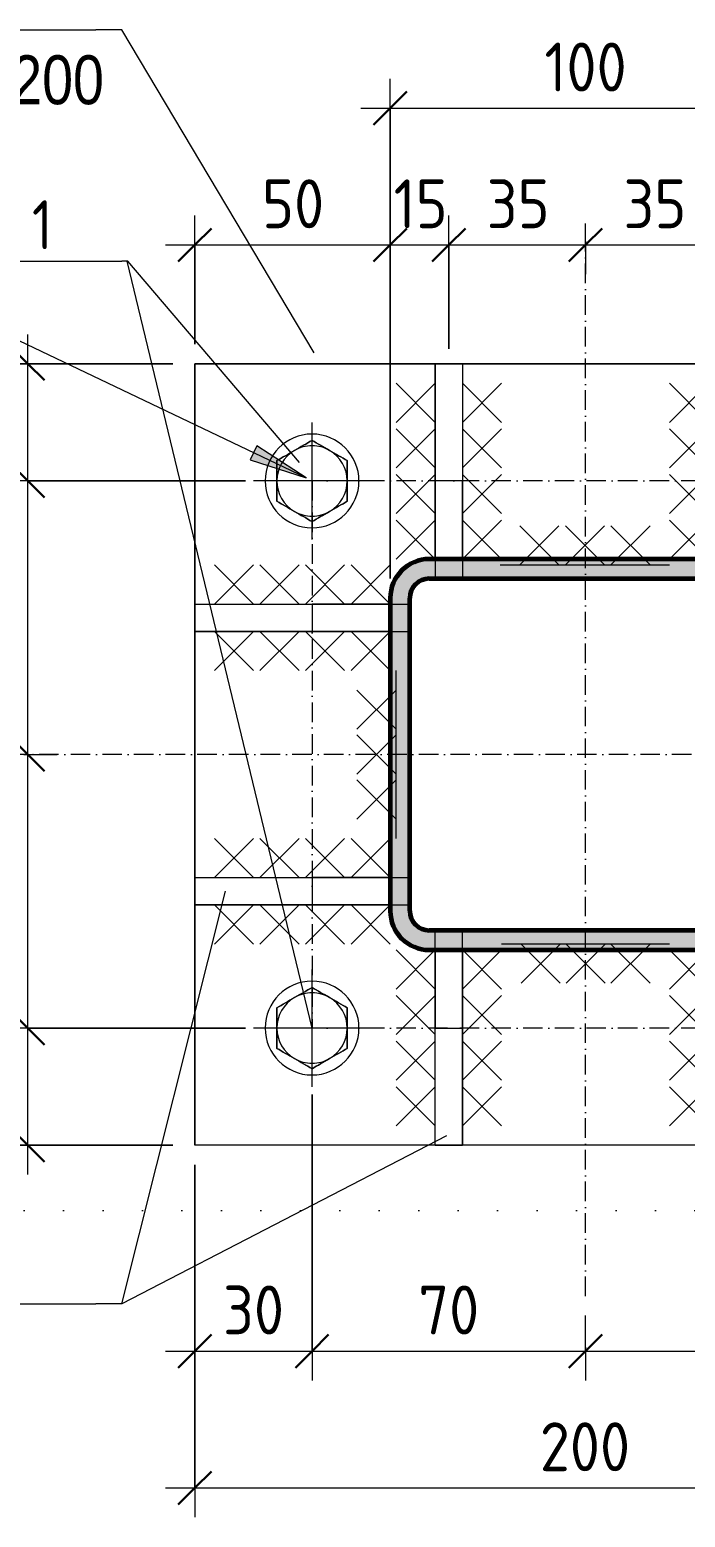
# Model space of a CAD drawing. Header units: millimetres. Extents: x 482 to 25547, y -975 to 52167.
# Drawn here: x 7554.3 to 7722.1, y 46149.8 to 46530.5 of the extents above; entities that cross this region are included whole.
import ezdxf

# ---------------------------------------------------------------- set-up
doc = ezdxf.new("R2010")
doc.units = ezdxf.units.MM
doc.linetypes.add('02 Штрихпунктирная _5 мм_', pattern=[8, 5, -1.5, 0, -1.5])
doc.linetypes.add('04 Пунктир 10мм', pattern=[10, 0, -10])
for name, color, linetype, lineweight in [('AA_Dim', 7, 'Continuous', 9), ('AA_Dim-5', 7, 'Continuous', 9), ('AA_Linii', 7, 'Continuous', 9), ('AA_Oformlenie', 7, 'Continuous', 9), ('AA_Razrez', 7, 'Continuous', 9), ('AA_Vinoska', 7, 'Continuous', 9), ('AF_Balki', 7, 'Continuous', 20), ('KR_Colonna_KG', 7, 'Continuous', 20), ('KR_Detal', 7, 'Continuous', 20)]:
    doc.layers.add(name, color=color, linetype=linetype, lineweight=lineweight)
doc.styles.add('ISOCPEUR_5', font='isocpeur.TTF', dxfattribs={"width": 0.9, "height": 12.5})
doc.styles.add('ISOCPEUR_7', font='isocpeur.TTF', dxfattribs={"width": 0.85, "height": 12.5})
doc.styles.add('Mipgost_1', font='mipgost.ttf', dxfattribs={"width": 0.85, "height": 12.5})
doc.dimstyles.new('00_Точн_3_знака__прозр__1', dxfattribs={"dimscale": 304.8, "dimtxt": 12.534437, "dimasz": 0.027887, "dimexe": 0.024606, "dimexo": 0.016404, "dimgap": 0.00164, "dimtad": 1, "dimdec": 3, "dimrnd": 0.001, "dimdsep": 46, "dimtxsty": 'ISOCPEUR_5', "dimblk1": 'OBLIQUE', "dimblk2": 'OBLIQUE', "dimsah": 1, "dimcen": 0.09, "dimdle": 0.024606, "dimazin": 0, "dimtfac": 1, "dimtdec": 4, "dimtix": 1, "dimtmove": 0, "dimatfit": 3, "dimfxl": 1, "dimtvp": 1, "dimtolj": 1, "dimtzin": 0, "dimlwd": 18, "dimlwe": 18, "dimarcsym": 2})

# ---------------------------------------------------------------- blocks, each defined once
blk = doc.blocks.new('243_Профиль гнутый сварной квадратный _НесКол_2ур_ - 100х5-3712451-Узел базы колонны')
at = {"layer": 'KR_Colonna_KG'}
h = blk.add_hatch(color=256, dxfattribs=at)
h.paths.add_polyline_path([(40, -50), (42.59, -49.66), (45, -48.66), (47.07, -47.07), (48.66, -45), (49.66, -42.59), (50, -40), (50, 40), (49.66, 42.59), (48.66, 45), (47.07, 47.07), (45, 48.66), (42.59, 49.66), (40, 50), (-40, 50), (-42.59, 49.66), (-45, 48.66), (-47.07, 47.07), (-48.66, 45), (-49.66, 42.59), (-50, 40), (-50, -40), (-49.66, -42.59), (-48.66, -45), (-47.07, -47.07), (-45, -48.66), (-42.59, -49.66), (-40, -50), (34.55, -50)])
h.paths.add_polyline_path([(-36.09, -45), (-40, -45), (-41.91, -44.62), (-43.54, -43.54), (-44.62, -41.91), (-45, -40), (-45, 40), (-44.62, 41.91), (-43.54, 43.54), (-41.91, 44.62), (-40, 45), (40, 45), (41.91, 44.62), (43.54, 43.54), (44.62, 41.91), (45, 40), (45, -40), (44.62, -41.91), (43.54, -43.54), (41.91, -44.62), (40, -45), (-0.77, -45)])
at = {"layer": 'KR_Colonna_KG', "lineweight": 60}
for p, q in [((40, 50), (-40, 50)), ((-40, 45), (40, 45)), ((-50, 40), (-50, -40)), ((-45, -40), (-45, 40)), ((45, 40), (45, -40)), ((50, -40), (50, 40)), ((40, -45), (-40, -45)), ((-40, -50), (40, -50))]:
    blk.add_line(p, q, dxfattribs=at)
for centre, radius, start, end in [((-40, 40), 10, 90, 180), ((40, 40), 10, 360, 90), ((-40, 40), 5, 90, 180), ((40, 40), 5, 0, 90), ((-40, -40), 10, 180, 270), ((-40, -40), 5, 180, 270), ((40, -40), 5, 270, 0), ((40, -40), 10, 270, 360)]:
    blk.add_arc(centre, radius, start, end, dxfattribs=at)
blk = doc.blocks.new('354_Прокат полоса лист широкополосный ГОСТ 103-2006_ГОСТ 19903-2015_ГОСТ 82-70 _НесКаркас_РабПлоск_ - 354_Прокат полоса лист широкополосный ГОСТ 103-2006_ГОСТ 19903-2015_ГОСТ 82-70 _НесКаркас_РабПлоск_-3897276-Узел базы колонны')
at = {"layer": 'AF_Balki'}
for p, q in [((0, -100), (0, 100)), ((0, 100), (0, -100)), ((0, 100), (200, 100)), ((0, 100), (200, 100)), ((200, -100), (200, 100)), ((200, 100), (200, -100)), ((200, -100), (0, -100)), ((0, -100), (200, -100))]:
    blk.add_line(p, q, dxfattribs=at)
blk = doc.blocks.new('354_Прокат Лист _НесКаркас_РабПлоск_ - 354_Прокат Лист _НесКаркас_РабПлоск_-3897335-Узел базы колонны')
at = {"layer": 'AF_Balki'}
for p, q in [((5460.06, 46313.5), (5460.06, 46306.5)), ((5460.06, 46306.5), (5460.06, 46313.5)), ((5460.06, 46313.5), (5510.06, 46313.5)), ((5460.06, 46313.5), (5480.06, 46313.5)), ((5480.06, 46313.5), (5510.06, 46313.5)), ((5480.06, 46306.5), (5480.06, 46313.5)), ((5510.06, 46306.5), (5510.06, 46313.5)), ((5510.06, 46313.5), (5510.06, 46306.5)), ((5510.06, 46306.5), (5460.06, 46306.5)), ((5460.06, 46306.5), (5480.06, 46306.5)), ((5510.06, 46306.5), (5480.06, 46306.5))]:
    blk.add_line(p, q, dxfattribs=at)
blk = doc.blocks.new('354_Анкер клиновой _СоедНесК_РабПлоск_ - M12x100_20-3884900-Узел базы колонны')
at = {"layer": 'KR_Detal'}
for start, end in [(120, 180), (120, 180), (90, 120), (90, 120), (60, 90), (60, 90), (360, 60), (360, 60), (180, 240), (300, 360), (180, 240), (300, 360), (240, 270), (240, 270), (270, 300), (270, 300)]:
    blk.add_arc((0, 0), 9, start, end, dxfattribs=at)
for points in [[(-9, 5.2), (-8.29, 5.61), (-6.82, 6.45), (-5.29, 7.34), (-4.5, 7.79)], [(-4.5, 7.79), (-5.29, 7.34), (-6.82, 6.45), (-8.29, 5.61), (-9, 5.2)], [(-4.5, 7.79), (-3.71, 8.25), (-2.18, 9.14), (-0.71, 9.98), (0, 10.39)], [(0, 10.39), (-0.71, 9.98), (-2.18, 9.14), (-3.71, 8.25), (-4.5, 7.79)], [(0, 10.39), (0.71, 9.98), (2.18, 9.14), (3.71, 8.25), (4.5, 7.79)], [(4.5, 7.79), (3.71, 8.25), (2.18, 9.14), (0.71, 9.98), (0, 10.39)], [(4.5, 7.79), (5.29, 7.34), (6.82, 6.45), (8.29, 5.61), (9, 5.2)], [(9, 5.2), (8.29, 5.61), (6.82, 6.45), (5.29, 7.34), (4.5, 7.79)], [(-9, 0), (-9, 0.91), (-9, 2.68), (-9, 4.37), (-9, 5.2)], [(-9, 5.2), (-9, 4.37), (-9, 2.68), (-9, 0.91), (-9, 0)], [(9, 5.2), (9, 4.37), (9, 2.68), (9, 0.91), (9, 0)], [(9, 0), (9, 0.91), (9, 2.68), (9, 4.37), (9, 5.2)], [(-9, 0), (-9, -0.91), (-9, -2.68), (-9, -4.37), (-9, -5.2)], [(9, -5.2), (9, -4.37), (9, -2.68), (9, -0.91), (9, 0)], [(-9, -5.2), (-9, -4.37), (-9, -2.68), (-9, -0.91), (-9, 0)], [(9, 0), (9, -0.91), (9, -2.68), (9, -4.37), (9, -5.2)], [(-4.5, -7.79), (-5.29, -7.34), (-6.82, -6.45), (-8.29, -5.61), (-9, -5.2)], [(-9, -5.2), (-8.29, -5.61), (-6.82, -6.45), (-5.29, -7.34), (-4.5, -7.79)], [(9, -5.2), (8.29, -5.61), (6.82, -6.45), (5.29, -7.34), (4.5, -7.79)], [(4.5, -7.79), (5.29, -7.34), (6.82, -6.45), (8.29, -5.61), (9, -5.2)], [(0, -10.39), (-0.71, -9.98), (-2.18, -9.14), (-3.71, -8.25), (-4.5, -7.79)], [(-4.5, -7.79), (-3.71, -8.25), (-2.18, -9.14), (-0.71, -9.98), (0, -10.39)], [(4.5, -7.79), (3.71, -8.25), (2.18, -9.14), (0.71, -9.98), (0, -10.39)], [(0, -10.39), (0.71, -9.98), (2.18, -9.14), (3.71, -8.25), (4.5, -7.79)]]:
    blk.add_open_spline(points, degree=3, dxfattribs=at)
blk = doc.blocks.new('354_Шайба_ГОСТ 11371-78_СоедНесК_РабПлоск_ - Шайба_ГОСТ 11371-78-3884625-Узел базы колонны')
at = {"layer": 'KR_Detal'}
for start, end in [(0, 180), (0, 180), (180, 0), (180, 0)]:
    blk.add_arc((0, 0), 12, start, end, dxfattribs=at)
blk = doc.blocks.new('354_Анкер клиновой _СоедНесК_РабПлоск_ - M12x100_20-V7-Узел базы колонны')
at = {"layer": 'KR_Detal'}
for start, end in [(120, 180), (120, 180), (90, 120), (90, 120), (60, 90), (60, 90), (0, 60), (0, 60), (180, 240), (300, 0), (180, 240), (300, 0), (240, 270), (240, 270), (270, 300), (270, 300)]:
    blk.add_arc((0, 0), 9, start, end, dxfattribs=at)
for points in [[(-4.5, 7.79), (-5.29, 7.34), (-6.82, 6.45), (-8.29, 5.61), (-9, 5.2)], [(-9, 5.2), (-8.29, 5.61), (-6.82, 6.45), (-5.29, 7.34), (-4.5, 7.79)], [(0, 10.39), (-0.71, 9.98), (-2.18, 9.14), (-3.71, 8.25), (-4.5, 7.79)], [(-4.5, 7.79), (-3.71, 8.25), (-2.18, 9.14), (-0.71, 9.98), (0, 10.39)], [(4.5, 7.79), (3.71, 8.25), (2.18, 9.14), (0.71, 9.98), (0, 10.39)], [(0, 10.39), (0.71, 9.98), (2.18, 9.14), (3.71, 8.25), (4.5, 7.79)], [(9, 5.2), (8.29, 5.61), (6.82, 6.45), (5.29, 7.34), (4.5, 7.79)], [(4.5, 7.79), (5.29, 7.34), (6.82, 6.45), (8.29, 5.61), (9, 5.2)], [(-9, 5.2), (-9, 4.37), (-9, 2.68), (-9, 0.91), (-9, 0)], [(-9, 0), (-9, 0.91), (-9, 2.68), (-9, 4.37), (-9, 5.2)], [(9, 0), (9, 0.91), (9, 2.68), (9, 4.37), (9, 5.2)], [(9, 5.2), (9, 4.37), (9, 2.68), (9, 0.91), (9, 0)], [(-9, -5.2), (-9, -4.37), (-9, -2.68), (-9, -0.91), (-9, 0)], [(9, 0), (9, -0.91), (9, -2.68), (9, -4.37), (9, -5.2)], [(-9, 0), (-9, -0.91), (-9, -2.68), (-9, -4.37), (-9, -5.2)], [(9, -5.2), (9, -4.37), (9, -2.68), (9, -0.91), (9, 0)], [(-9, -5.2), (-8.29, -5.61), (-6.82, -6.45), (-5.29, -7.34), (-4.5, -7.79)], [(-4.5, -7.79), (-5.29, -7.34), (-6.82, -6.45), (-8.29, -5.61), (-9, -5.2)], [(4.5, -7.79), (5.29, -7.34), (6.82, -6.45), (8.29, -5.61), (9, -5.2)], [(9, -5.2), (8.29, -5.61), (6.82, -6.45), (5.29, -7.34), (4.5, -7.79)], [(-4.5, -7.79), (-3.71, -8.25), (-2.18, -9.14), (-0.71, -9.98), (0, -10.39)], [(0, -10.39), (-0.71, -9.98), (-2.18, -9.14), (-3.71, -8.25), (-4.5, -7.79)], [(0, -10.39), (0.71, -9.98), (2.18, -9.14), (3.71, -8.25), (4.5, -7.79)], [(4.5, -7.79), (3.71, -8.25), (2.18, -9.14), (0.71, -9.98), (0, -10.39)]]:
    blk.add_open_spline(points, degree=3, dxfattribs=at)
blk = doc.blocks.new('354_Шайба_ГОСТ 11371-78_СоедНесК_РабПлоск_ - Шайба_ГОСТ 11371-78-3884966-Узел базы колонны')
at = {"layer": 'KR_Detal'}
for start, end in [(360, 180), (360, 180), (180, 360), (180, 360)]:
    blk.add_arc((0, 0), 12, start, end, dxfattribs=at)
blk = doc.blocks.new('Последовательность узлов - Сплошная 2мм М5-2304530-Узел базы колонны')
at = {"layer": 'AA_Oformlenie'}
for p, q in [((-40, 10), (-30, 0)), ((-30, 10), (-40, 0)), ((-28.33, 10), (-18.33, 0)), ((-18.33, 10), (-28.33, 0)), ((-16.67, 10), (-6.67, 0)), ((-6.67, 10), (-16.67, 0)), ((-5, 10), (5, 0)), ((5, 10), (-5, 0)), ((-45, 0), (-25, 0)), ((-33.33, 0), (-13.33, 0)), ((-21.67, 0), (-1.67, 0)), ((-10, 0), (10, 0))]:
    blk.add_line(p, q, dxfattribs=at)
blk = doc.blocks.new('Последовательность узлов - Сплошная 2мм М5-V9-Узел базы колонны')
at = {"layer": 'AA_Oformlenie'}
for p, q in [((-28, 10), (-18, 0)), ((-18, 10), (-28, 0)), ((-16.5, 10), (-6.5, 0)), ((-6.5, 10), (-16.5, 0)), ((-5, 10), (5, 0)), ((5, 10), (-5, 0)), ((-33, 0), (-13, 0)), ((-21.5, 0), (-1.5, 0)), ((-10, 0), (10, 0))]:
    blk.add_line(p, q, dxfattribs=at)
blk = doc.blocks.new('Последовательность узлов - Сплошная 2мм М5-V10-Узел базы колонны')
at = {"layer": 'AA_Oformlenie'}
for p, q in [((-28.32, 10), (-18.32, 0)), ((-18.32, 10), (-28.32, 0)), ((-16.66, 10), (-6.66, 0)), ((-6.66, 10), (-16.66, 0)), ((-5, 10), (5, 0)), ((5, 10), (-5, 0)), ((-33.32, 0), (-13.32, 0)), ((-21.66, 0), (-1.66, 0)), ((-10, 0), (10, 0))]:
    blk.add_line(p, q, dxfattribs=at)
blk = doc.blocks.new('DIMBLOCK25-Узел базы колонны')
at = {"layer": 'AA_Dim-5', "lineweight": 18}
for p, q in [((7626.54, 46258), (7626.54, 46184.83)), ((7626.54, 46192.33), (7626.54, 46258)), ((7596.54, 46240), (7596.54, 46184.83)), ((7596.54, 46192.33), (7596.54, 46240)), ((7589.04, 46192.33), (7626.54, 46192.33))]:
    blk.add_line(p, q, dxfattribs=at)
at = {"layer": 'AA_Dim-5', "lineweight": 30}
for p, q in [((7596.54, 46192.33), (7600.79, 46196.58)), ((7626.54, 46192.33), (7630.79, 46196.58)), ((7596.54, 46192.33), (7592.29, 46188.08)), ((7626.54, 46192.33), (7622.29, 46188.08))]:
    blk.add_line(p, q, dxfattribs=at)
at = {"layer": 'AA_Dim-5', "color": 0, "lineweight": 18, "insert": (7603.74, 46209.12), "char_height": 12.5, "width": 18.7307, "attachment_point": 1, "line_spacing_factor": 1.135194, "style": 'ISOCPEUR_5'}
blk.add_mtext('30', dxfattribs=at)
blk = doc.blocks.new('_Oblique')
at = {"color": 0, "linetype": 'ByBlock', "lineweight": -2}
blk.add_line((-0.5, -0.5), (0.5, 0.5), dxfattribs=at)
blk = doc.blocks.new('DIMBLOCK26-Узел базы колонны')
at = {"layer": 'AA_Dim-5', "lineweight": 18}
for p, q in [((7626.54, 46258), (7626.54, 46184.83)), ((7626.54, 46192.33), (7626.54, 46258)), ((7696.54, 46192.33), (7696.54, 46201.42)), ((7626.54, 46192.33), (7696.54, 46192.33)), ((7696.54, 46193.34), (7696.54, 46184.83))]:
    blk.add_line(p, q, dxfattribs=at)
at = {"layer": 'AA_Dim-5', "lineweight": 30}
for p, q in [((7626.54, 46192.33), (7630.79, 46196.58)), ((7696.54, 46192.33), (7700.79, 46196.58)), ((7626.54, 46192.33), (7622.29, 46188.08)), ((7696.54, 46192.33), (7692.29, 46188.08))]:
    blk.add_line(p, q, dxfattribs=at)
at = {"layer": 'AA_Dim-5', "color": 0, "lineweight": 18, "insert": (7653.74, 46209.12), "char_height": 12.5, "width": 18.7307, "attachment_point": 1, "line_spacing_factor": 1.135194, "style": 'ISOCPEUR_5'}
blk.add_mtext('70', dxfattribs=at)
blk = doc.blocks.new('DIMBLOCK27-Узел базы колонны')
at = {"layer": 'AA_Dim-5', "lineweight": 18}
for p, q in [((7766.54, 46258), (7766.54, 46184.83)), ((7766.54, 46192.33), (7766.54, 46258)), ((7696.54, 46192.33), (7696.54, 46201.42)), ((7696.54, 46193.34), (7696.54, 46184.83)), ((7696.54, 46192.33), (7766.54, 46192.33))]:
    blk.add_line(p, q, dxfattribs=at)
at = {"layer": 'AA_Dim-5', "lineweight": 30}
for p, q in [((7696.54, 46192.33), (7700.79, 46196.58)), ((7766.54, 46192.33), (7770.79, 46196.58)), ((7696.54, 46192.33), (7692.29, 46188.08)), ((7766.54, 46192.33), (7762.29, 46188.08))]:
    blk.add_line(p, q, dxfattribs=at)
at = {"layer": 'AA_Dim-5', "color": 0, "lineweight": 18, "insert": (7723.74, 46209.12), "char_height": 12.5, "width": 18.7307, "attachment_point": 1, "line_spacing_factor": 1.135194, "style": 'ISOCPEUR_5'}
blk.add_mtext('70', dxfattribs=at)
blk = doc.blocks.new('DIMBLOCK29-Узел базы колонны')
at = {"layer": 'AA_Dim-5', "lineweight": 18}
for p, q in [((7596.54, 46240), (7596.54, 46149.83)), ((7596.54, 46157.33), (7596.54, 46240)), ((7796.54, 46240), (7796.54, 46149.83)), ((7796.54, 46157.33), (7796.54, 46240)), ((7589.04, 46157.33), (7804.04, 46157.33))]:
    blk.add_line(p, q, dxfattribs=at)
at = {"layer": 'AA_Dim-5', "lineweight": 30}
for p, q in [((7596.54, 46157.33), (7600.79, 46161.58)), ((7796.54, 46157.33), (7800.79, 46161.58)), ((7596.54, 46157.33), (7592.29, 46153.08)), ((7796.54, 46157.33), (7792.29, 46153.08))]:
    blk.add_line(p, q, dxfattribs=at)
at = {"layer": 'AA_Dim-5', "color": 0, "lineweight": 18, "insert": (7684.84, 46174.12), "char_height": 12.5, "width": 28.0961, "attachment_point": 1, "line_spacing_factor": 1.135194, "style": 'ISOCPEUR_5'}
blk.add_mtext('200', dxfattribs=at)
blk = doc.blocks.new('DIMBLOCK30-Узел базы колонны')
at = {"layer": 'AA_Dim-5', "lineweight": 30}
for p, q in [((7553.81, 46275), (7549.56, 46279.25)), ((7553.81, 46275), (7558.06, 46270.75)), ((7553.81, 46245), (7549.56, 46249.25)), ((7553.81, 46245), (7558.06, 46240.75))]:
    blk.add_line(p, q, dxfattribs=at)
at = {"layer": 'AA_Dim-5', "lineweight": 18}
for p, q in [((7609.54, 46275), (7546.31, 46275)), ((7553.81, 46237.5), (7553.81, 46275)), ((7553.81, 46275), (7609.54, 46275)), ((7553.81, 46245), (7549.58, 46245)), ((7552.8, 46245), (7561.31, 46245))]:
    blk.add_line(p, q, dxfattribs=at)
at = {"layer": 'AA_Dim-5', "color": 0, "lineweight": 18, "insert": (7537.02, 46252.2), "char_height": 12.5, "width": 18.7307, "attachment_point": 1, "rotation": 90, "line_spacing_factor": 1.135194, "style": 'ISOCPEUR_5'}
blk.add_mtext('30', dxfattribs=at)
blk = doc.blocks.new('DIMBLOCK31-Узел базы колонны')
at = {"layer": 'AA_Dim-5', "lineweight": 30}
for p, q in [((7553.81, 46345), (7549.56, 46349.25)), ((7553.81, 46345), (7558.06, 46340.75)), ((7553.81, 46275), (7549.56, 46279.25)), ((7553.81, 46275), (7558.06, 46270.75))]:
    blk.add_line(p, q, dxfattribs=at)
at = {"layer": 'AA_Dim-5', "lineweight": 18}
for p, q in [((7553.81, 46345), (7549.58, 46345)), ((7552.8, 46345), (7561.31, 46345)), ((7553.81, 46275), (7553.81, 46345)), ((7609.54, 46275), (7546.31, 46275)), ((7553.81, 46275), (7609.54, 46275))]:
    blk.add_line(p, q, dxfattribs=at)
at = {"layer": 'AA_Dim-5', "color": 0, "lineweight": 18, "insert": (7537.02, 46302.2), "char_height": 12.5, "width": 18.7307, "attachment_point": 1, "rotation": 90, "line_spacing_factor": 1.135194, "style": 'ISOCPEUR_5'}
blk.add_mtext('70', dxfattribs=at)
blk = doc.blocks.new('DIMBLOCK32-Узел базы колонны')
at = {"layer": 'AA_Dim-5', "lineweight": 30}
for p, q in [((7553.81, 46415), (7549.56, 46419.25)), ((7553.81, 46415), (7558.06, 46410.75)), ((7553.81, 46345), (7549.56, 46349.25)), ((7553.81, 46345), (7558.06, 46340.75))]:
    blk.add_line(p, q, dxfattribs=at)
at = {"layer": 'AA_Dim-5', "lineweight": 18}
for p, q in [((7609.54, 46415), (7546.31, 46415)), ((7553.81, 46345), (7553.81, 46415)), ((7553.81, 46415), (7609.54, 46415)), ((7553.81, 46345), (7549.58, 46345)), ((7552.8, 46345), (7561.31, 46345))]:
    blk.add_line(p, q, dxfattribs=at)
at = {"layer": 'AA_Dim-5', "color": 0, "lineweight": 18, "insert": (7537.02, 46372.2), "char_height": 12.5, "width": 18.7307, "attachment_point": 1, "rotation": 90, "line_spacing_factor": 1.135194, "style": 'ISOCPEUR_5'}
blk.add_mtext('70', dxfattribs=at)
blk = doc.blocks.new('DIMBLOCK33-Узел базы колонны')
at = {"layer": 'AA_Dim-5', "lineweight": 18}
for p, q in [((7553.81, 46415), (7553.81, 46452.5)), ((7553.81, 46445), (7549.58, 46445)), ((7552.8, 46445), (7561.31, 46445)), ((7609.54, 46415), (7546.31, 46415)), ((7553.81, 46415), (7609.54, 46415))]:
    blk.add_line(p, q, dxfattribs=at)
at = {"layer": 'AA_Dim-5', "lineweight": 30}
for p, q in [((7553.81, 46445), (7549.56, 46449.25)), ((7553.81, 46445), (7558.06, 46440.75)), ((7553.81, 46415), (7549.56, 46419.25)), ((7553.81, 46415), (7558.06, 46410.75))]:
    blk.add_line(p, q, dxfattribs=at)
at = {"layer": 'AA_Dim-5', "color": 0, "lineweight": 18, "insert": (7537.02, 46422.2), "char_height": 12.5, "width": 18.7307, "attachment_point": 1, "rotation": 90, "line_spacing_factor": 1.135194, "style": 'ISOCPEUR_5'}
blk.add_mtext('30', dxfattribs=at)
blk = doc.blocks.new('DIMBLOCK34-Узел базы колонны')
at = {"layer": 'AA_Dim-5', "lineweight": 18}
for p, q in [((7518.81, 46237.5), (7518.81, 46452.5)), ((7590.94, 46445), (7511.31, 46445)), ((7518.81, 46445), (7590.94, 46445)), ((7590.94, 46245), (7511.31, 46245)), ((7518.81, 46245), (7590.94, 46245))]:
    blk.add_line(p, q, dxfattribs=at)
at = {"layer": 'AA_Dim-5', "lineweight": 30}
for p, q in [((7518.81, 46445), (7514.56, 46449.25)), ((7518.81, 46445), (7523.06, 46440.75)), ((7518.81, 46245), (7514.56, 46249.25)), ((7518.81, 46245), (7523.06, 46240.75))]:
    blk.add_line(p, q, dxfattribs=at)
at = {"layer": 'AA_Dim-5', "color": 0, "lineweight": 18, "insert": (7502.02, 46333.29), "char_height": 12.5, "width": 28.0961, "attachment_point": 1, "rotation": 90, "line_spacing_factor": 1.135194, "style": 'ISOCPEUR_5'}
blk.add_mtext('200', dxfattribs=at)
blk = doc.blocks.new('DIMBLOCK41-Узел базы колонны')
at = {"layer": 'AA_Dim-5', "lineweight": 18}
for p, q in [((7596.54, 46450), (7596.54, 46482.89)), ((7646.54, 46400), (7646.54, 46482.89)), ((7589.04, 46475.39), (7646.54, 46475.39)), ((7596.54, 46475.39), (7596.54, 46450)), ((7646.54, 46475.39), (7646.54, 46400))]:
    blk.add_line(p, q, dxfattribs=at)
at = {"layer": 'AA_Dim-5', "lineweight": 30}
for p, q in [((7596.54, 46475.39), (7600.79, 46479.64)), ((7646.54, 46475.39), (7650.79, 46479.64)), ((7596.54, 46475.39), (7592.29, 46471.14)), ((7646.54, 46475.39), (7642.29, 46471.14))]:
    blk.add_line(p, q, dxfattribs=at)
at = {"layer": 'AA_Dim-5', "color": 0, "lineweight": 18, "insert": (7613.74, 46492.17), "char_height": 12.5, "width": 18.7307, "attachment_point": 1, "line_spacing_factor": 1.135194, "style": 'ISOCPEUR_5'}
blk.add_mtext('50', dxfattribs=at)
blk = doc.blocks.new('DIMBLOCK42-Узел базы колонны')
at = {"layer": 'AA_Dim-5', "lineweight": 18}
for p, q in [((7646.54, 46400), (7646.54, 46482.89)), ((7661.54, 46448.79), (7661.54, 46482.89)), ((7646.54, 46475.39), (7661.54, 46475.39)), ((7646.54, 46475.39), (7646.54, 46400)), ((7661.54, 46475.39), (7661.54, 46448.79))]:
    blk.add_line(p, q, dxfattribs=at)
at = {"layer": 'AA_Dim-5', "lineweight": 30}
for p, q in [((7646.54, 46475.39), (7650.79, 46479.64)), ((7661.54, 46475.39), (7665.79, 46479.64)), ((7646.54, 46475.39), (7642.29, 46471.14)), ((7661.54, 46475.39), (7657.29, 46471.14))]:
    blk.add_line(p, q, dxfattribs=at)
at = {"layer": 'AA_Dim-5', "color": 0, "lineweight": 18, "insert": (7647.42, 46492.17), "char_height": 12.5, "width": 15.8927, "attachment_point": 1, "line_spacing_factor": 1.135194, "style": 'ISOCPEUR_5'}
blk.add_mtext('15', dxfattribs=at)
blk = doc.blocks.new('DIMBLOCK43-Узел базы колонны')
at = {"layer": 'AA_Dim-5', "lineweight": 18}
for p, q in [((7661.54, 46448.79), (7661.54, 46482.89)), ((7696.54, 46475.39), (7696.54, 46480.84)), ((7661.54, 46475.39), (7696.54, 46475.39)), ((7661.54, 46475.39), (7661.54, 46448.79)), ((7696.54, 46476.4), (7696.54, 46467.89))]:
    blk.add_line(p, q, dxfattribs=at)
at = {"layer": 'AA_Dim-5', "lineweight": 30}
for p, q in [((7661.54, 46475.39), (7665.79, 46479.64)), ((7696.54, 46475.39), (7700.79, 46479.64)), ((7661.54, 46475.39), (7657.29, 46471.14)), ((7696.54, 46475.39), (7692.29, 46471.14))]:
    blk.add_line(p, q, dxfattribs=at)
at = {"layer": 'AA_Dim-5', "color": 0, "lineweight": 18, "insert": (7671.24, 46492.17), "char_height": 12.5, "width": 18.7307, "attachment_point": 1, "line_spacing_factor": 1.135194, "style": 'ISOCPEUR_5'}
blk.add_mtext('35', dxfattribs=at)
blk = doc.blocks.new('DIMBLOCK44-Узел базы колонны')
at = {"layer": 'AA_Dim-5', "lineweight": 18}
for p, q in [((7731.54, 46448.79), (7731.54, 46482.89)), ((7696.54, 46475.39), (7696.54, 46480.84)), ((7696.54, 46476.4), (7696.54, 46467.89)), ((7696.54, 46475.39), (7731.54, 46475.39)), ((7731.54, 46475.39), (7731.54, 46448.79))]:
    blk.add_line(p, q, dxfattribs=at)
at = {"layer": 'AA_Dim-5', "lineweight": 30}
for p, q in [((7696.54, 46475.39), (7700.79, 46479.64)), ((7731.54, 46475.39), (7735.79, 46479.64)), ((7696.54, 46475.39), (7692.29, 46471.14)), ((7731.54, 46475.39), (7727.29, 46471.14))]:
    blk.add_line(p, q, dxfattribs=at)
at = {"layer": 'AA_Dim-5', "color": 0, "lineweight": 18, "insert": (7706.24, 46492.17), "char_height": 12.5, "width": 18.7307, "attachment_point": 1, "line_spacing_factor": 1.135194, "style": 'ISOCPEUR_5'}
blk.add_mtext('35', dxfattribs=at)
blk = doc.blocks.new('DIMBLOCK48-Узел базы колонны')
at = {"layer": 'AA_Dim-5', "lineweight": 18}
for p, q in [((7646.54, 46390), (7646.54, 46517.89)), ((7746.54, 46390), (7746.54, 46517.89)), ((7639.04, 46510.39), (7754.04, 46510.39)), ((7646.54, 46510.39), (7646.54, 46390)), ((7746.54, 46510.39), (7746.54, 46390))]:
    blk.add_line(p, q, dxfattribs=at)
at = {"layer": 'AA_Dim-5', "lineweight": 30}
for p, q in [((7646.54, 46510.39), (7650.79, 46514.64)), ((7746.54, 46510.39), (7750.79, 46514.64)), ((7646.54, 46510.39), (7642.29, 46506.14)), ((7746.54, 46510.39), (7742.29, 46506.14))]:
    blk.add_line(p, q, dxfattribs=at)
at = {"layer": 'AA_Dim-5', "color": 0, "lineweight": 18, "insert": (7686.02, 46527.17), "char_height": 12.5, "width": 25.2581, "attachment_point": 1, "line_spacing_factor": 1.135194, "style": 'ISOCPEUR_5'}
blk.add_mtext('100', dxfattribs=at)
blk = doc.blocks.new('044_М_Универсальная с полкой - Марка-3031129-Узел базы колонны')
at = {"layer": 'AA_Vinoska'}
blk.add_line((-5, 0), (5, 0), dxfattribs=at)
blk = doc.blocks.new('043_М_Балки_Полка - Позиция_Наименование_дп14-3904162-Узел базы колонны')
at = {"layer": 'AA_Vinoska'}
blk.add_line((-7, 0), (7, 0), dxfattribs=at)

msp = doc.modelspace()

# ---------------------------------------------------------------- hatches: boundary and pattern name
at = {"layer": 'AA_Vinoska'}
msp.add_hatch(color=256, dxfattribs=at).paths.add_polyline_path([(7625.0636, 46415.7718), (7612.3741, 46424.0105), (7610.6741, 46420.4455)])

# ---------------------------------------------------------------- linework, layer by layer
at = {"layer": 'AA_Linii', "linetype": '02 Штрихпунктирная _5 мм_', "lineweight": 20}
for p, q in [((7696.5439, 46206.4164), (7696.5439, 46475.9568)), ((7766.5439, 46415), (7626.5439, 46415)), ((7626.5439, 46415), (7626.5439, 46275)), ((7837.0636, 46345), (7554.4828, 46345)), ((7766.5439, 46275), (7626.5439, 46275))]:
    msp.add_line(p, q, dxfattribs=at)
at = {"layer": 'AA_Linii', "lineweight": 20}
for p, q in [((7626.5439, 46400), (7626.5439, 46430)), ((7641.5439, 46415), (7611.5439, 46415)), ((7626.5439, 46260), (7626.5439, 46290)), ((7641.5439, 46275), (7611.5439, 46275))]:
    msp.add_line(p, q, dxfattribs=at)
at = {"layer": 'AA_Razrez', "linetype": '04 Пунктир 10мм'}
msp.add_line((7472.0406, 46228.3278), (7912.1539, 46228.3278), dxfattribs=at)
at = {"layer": 'AA_Vinoska'}
for p, q in [((7577.87, 46530.4557), (7571.1685, 46530.4557)), ((7627.0629, 46447.7547), (7577.87, 46530.4557)), ((7625.0636, 46415.7718), (7510.0279, 46470.6255)), ((7579.256, 46471.2188), (7577.87, 46471.2188)), ((7579.383, 46471.2188), (7577.87, 46471.2188)), ((7626.5439, 46275), (7579.256, 46471.2188)), ((7623.3344, 46419.7144), (7579.383, 46471.2188)), ((7612.3741, 46424.0105), (7610.6741, 46420.4455)), ((7625.0636, 46415.7718), (7612.3741, 46424.0105)), ((7610.6741, 46420.4455), (7625.0636, 46415.7718)), ((7604.3086, 46310), (7577.7469, 46204.4628)), ((7660.9565, 46247.4209), (7577.87, 46204.4628)), ((7577.7469, 46204.4628), (7571.1685, 46204.4628)), ((7577.87, 46204.4628), (7571.1685, 46204.4628))]:
    msp.add_line(p, q, dxfattribs=at)

# ---------------------------------------------------------------- block references
at = {"layer": 'AA_Oformlenie', "extrusion": (0, 0, -1)}
for p, rotation in [((-7658.0439, 46400), 269.9999999999912), ((-7728.0439, 46400), 269.9999999999912), ((-7641.5439, 46376.5), 180), ((-7641.5439, 46306.5), 180), ((-7665.0439, 46290), 89.99999999999126)]:
    msp.add_blockref('Последовательность узлов - Сплошная 2мм М5-2304530-Узел базы колонны', p, dxfattribs=dict(at, rotation=rotation))
at = {"layer": 'AA_Oformlenie'}
for name, p, rotation in [('Последовательность узлов - Сплошная 2мм М5-2304530-Узел базы колонны', (7665.0439, 46400), 269.9999999999911), ('Последовательность узлов - Сплошная 2мм М5-V9-Узел базы колонны', (7648.0439, 46356.5), 90), ('Последовательность узлов - Сплошная 2мм М5-2304530-Узел базы колонны', (7658.0439, 46290), 89.99999999999106), ('Последовательность узлов - Сплошная 2мм М5-2304530-Узел базы колонны', (7728.0439, 46290), 89.99999999999106), ('Последовательность узлов - Сплошная 2мм М5-V9-Узел базы колонны', (7685.0439, 46296.5), 180)]:
    msp.add_blockref(name, p, dxfattribs=dict(at, rotation=rotation))
for name, p in [('Последовательность узлов - Сплошная 2мм М5-V10-Узел базы колонны', (7708.0439, 46393.5)), ('Последовательность узлов - Сплошная 2мм М5-2304530-Узел базы колонны', (7641.5439, 46383.5)), ('Последовательность узлов - Сплошная 2мм М5-2304530-Узел базы колонны', (7641.5439, 46313.5))]:
    msp.add_blockref(name, p, dxfattribs=at)
at = {"layer": 'AA_Vinoska', "xscale": 4.999999999999998, "yscale": 4.999999999999998, "zscale": 4.999999999999998}
for name, p in [('043_М_Балки_Полка - Позиция_Наименование_дп14-3904162-Узел базы колонны', (7536.1685, 46530.4557)), ('044_М_Универсальная с полкой - Марка-3031129-Узел базы колонны', (7552.87, 46471.2188)), ('043_М_Балки_Полка - Позиция_Наименование_дп14-3904162-Узел базы колонны', (7536.1685, 46204.4628))]:
    msp.add_blockref(name, p, dxfattribs=at)
at = {"layer": 'AF_Balki'}
for name, p, rotation in [('354_Прокат полоса лист широкополосный ГОСТ 103-2006_ГОСТ 19903-2015_ГОСТ 82-70 _НесКаркас_РабПлоск_ - 354_Прокат полоса лист широкополосный ГОСТ 103-2006_ГОСТ 19903-2015_ГОСТ 82-70 _НесКаркас_РабПлоск_-3897276-Узел базы колонны', (7796.5439, 46345), 180), ('354_Прокат Лист _НесКаркас_РабПлоск_ - 354_Прокат Лист _НесКаркас_РабПлоск_-3897335-Узел базы колонны', (53971.5439, 40934.9384), 90), ('354_Прокат Лист _НесКаркас_РабПлоск_ - 354_Прокат Лист _НесКаркас_РабПлоск_-3897335-Узел базы колонны', (13106.6055, 92690), 180), ('354_Прокат Лист _НесКаркас_РабПлоск_ - 354_Прокат Лист _НесКаркас_РабПлоск_-3897335-Узел базы колонны', (13106.6055, 92620), 180), ('354_Прокат Лист _НесКаркас_РабПлоск_ - 354_Прокат Лист _НесКаркас_РабПлоск_-3897335-Узел базы колонны', (-38648.4561, 51755.0616), 270)]:
    msp.add_blockref(name, p, dxfattribs=dict(at, rotation=rotation))
at = {"layer": 'KR_Colonna_KG'}
msp.add_blockref('243_Профиль гнутый сварной квадратный _НесКол_2ур_ - 100х5-3712451-Узел базы колонны', (7696.5439, 46345), dxfattribs=at)
at = {"layer": 'KR_Detal'}
for name, p in [('354_Шайба_ГОСТ 11371-78_СоедНесК_РабПлоск_ - Шайба_ГОСТ 11371-78-3884625-Узел базы колонны', (7626.5439, 46415)), ('354_Анкер клиновой _СоедНесК_РабПлоск_ - M12x100_20-3884900-Узел базы колонны', (7626.5439, 46415)), ('354_Шайба_ГОСТ 11371-78_СоедНесК_РабПлоск_ - Шайба_ГОСТ 11371-78-3884966-Узел базы колонны', (7626.5439, 46275)), ('354_Анкер клиновой _СоедНесК_РабПлоск_ - M12x100_20-V7-Узел базы колонны', (7626.5439, 46275))]:
    msp.add_blockref(name, p, dxfattribs=at)

# ---------------------------------------------------------------- texts
at = {"layer": 'AA_Vinoska', "char_height": 12.5, "attachment_point": 1}
for s, insert, width, style in [('—10x200', (7512.4428, 46523.9065), 60.306942, 'Mipgost_1'), ('\\fISOCPEUR|b0|i0|c204|p34|;\\W.85;1', (7554.8418, 46486.8077), 6.473627, 'ISOCPEUR_7')]:
    msp.add_mtext(s, dxfattribs=dict(at, insert=insert, width=width, style=style))

# ---------------------------------------------------------------- dimensions: what is measured, and where the dimension line sits
at = {"layer": 'AA_Dim', "lineweight": 18}
for base, p1, p2, override, picture, middle in [((7746.5439, 46510.3903), (7646.5439, 46385), (7746.5439, 46385), {"dimpost": '<>', "dimfxl": 100}, 'DIMBLOCK48-Узел базы колонны', (7696.5439, 46517.1403)), ((7646.5439, 46475.3903), (7596.5439, 46445), (7646.5439, 46395), {"dimpost": '<>', "dimfxl": 70.710678}, 'DIMBLOCK41-Узел базы колонны', (7621.5439, 46482.1403)), ((7661.5439, 46475.3903), (7646.5439, 46395), (7661.5439, 46453.7855), {"dimpost": '<>', "dimfxl": 60.669022}, 'DIMBLOCK42-Узел базы колонны', (7654.0439, 46482.1403)), ((7696.5439, 46475.3903), (7661.5439, 46453.7855), (7696.5439, 46481.4007), {"dimpost": '<>', "dimfxl": 44.582511}, 'DIMBLOCK43-Узел базы колонны', (7679.0439, 46482.1403)), ((7731.5439, 46475.3903), (7696.5439, 46481.4007), (7731.5439, 46453.7855), {"dimpost": '<>', "dimfxl": 44.582511}, 'DIMBLOCK44-Узел базы колонны', (7714.0439, 46482.1403)), ((7626.5439, 46192.3335), (7596.5439, 46245), (7626.5439, 46263), {"dimpost": '<>', "dimfxl": 34.985711}, 'DIMBLOCK25-Узел базы колонны', (7611.5439, 46199.0835)), ((7696.5439, 46192.3335), (7626.5439, 46263), (7696.5439, 46198.3439), {"dimpost": '<>', "dimfxl": 95.291163}, 'DIMBLOCK26-Узел базы колонны', (7661.5439, 46199.0835)), ((7766.5439, 46192.3335), (7696.5439, 46198.3439), (7766.5439, 46263), {"dimpost": '<>', "dimfxl": 95.291163}, 'DIMBLOCK27-Узел базы колонны', (7731.5439, 46199.0835)), ((7796.5439, 46157.3335), (7596.5439, 46245), (7796.5439, 46245), {"dimpost": '<>', "dimfxl": 200}, 'DIMBLOCK29-Узел базы колонны', (7696.5439, 46164.0835))]:
    dim = msp.add_linear_dim(base=base, p1=p1, p2=p2, dimstyle='00_Точн_3_знака__прозр__1', override=override, dxfattribs=at)
    dim.commit()
    dim.dimension.update_dxf_attribs({"geometry": picture, "text_midpoint": middle})
for base, p1, p2, override, picture, middle in [((7518.8088, 46445), (7595.9372, 46245), (7595.9372, 46445), {"dimpost": '<>', "dimfxl": 200}, 'DIMBLOCK34-Узел базы колонны', (7512.0588, 46345)), ((7553.8088, 46445), (7614.5439, 46415), (7547.7984, 46445), {"dimpost": '<>', "dimfxl": 73.177611}, 'DIMBLOCK33-Узел базы колонны', (7547.0588, 46430)), ((7553.8088, 46415), (7547.7984, 46345), (7614.5439, 46415), {"dimpost": '<>', "dimfxl": 96.721057}, 'DIMBLOCK32-Узел базы колонны', (7547.0588, 46380)), ((7553.8088, 46345), (7614.5439, 46275), (7547.7984, 46345), {"dimpost": '<>', "dimfxl": 96.721057}, 'DIMBLOCK31-Узел базы колонны', (7547.0588, 46310)), ((7553.8088, 46275), (7547.7984, 46245), (7614.5439, 46275), {"dimpost": '<>', "dimfxl": 73.177611}, 'DIMBLOCK30-Узел базы колонны', (7547.0588, 46260))]:
    dim = msp.add_linear_dim(base=base, p1=p1, p2=p2, angle=90, dimstyle='00_Точн_3_знака__прозр__1', override=override, dxfattribs=at)
    dim.commit()
    dim.dimension.update_dxf_attribs({"geometry": picture, "text_midpoint": middle})

doc.saveas('drawing.dxf')
